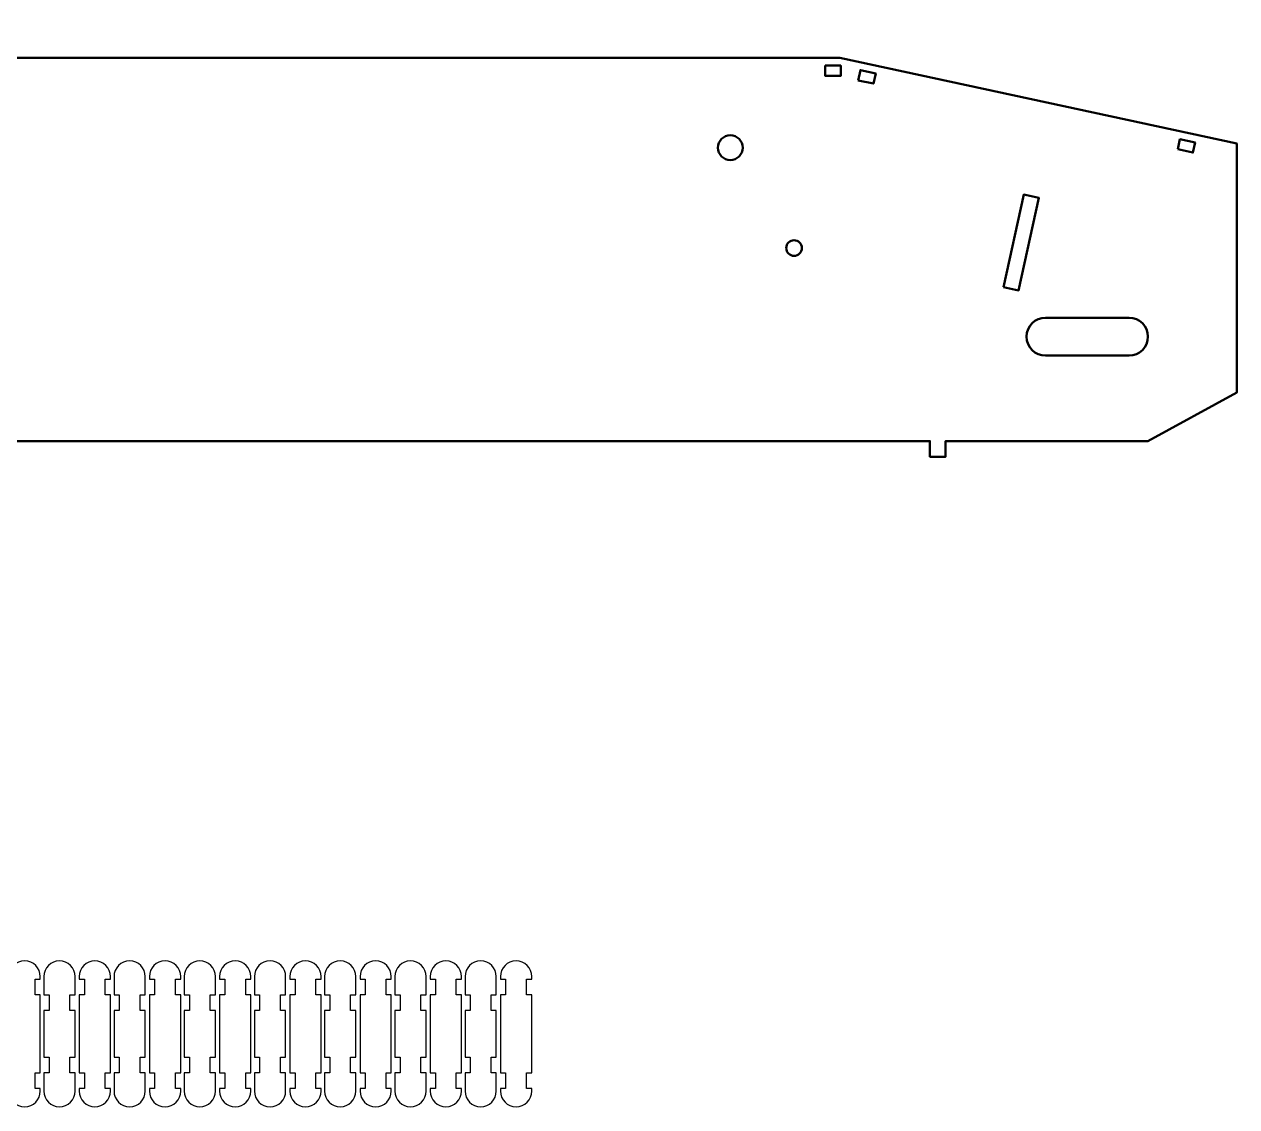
# Model space of a CAD drawing. Header units: inches. Extents: x 1117 to 1992, y -2324 to -585.
# Drawn here: x 1668.3 to 1901.1, y -2144.2 to -1936.3 of the extents above; entities that cross this region are included whole.
import ezdxf

# ---------------------------------------------------------------- set-up
doc = ezdxf.new("R2010")
doc.units = ezdxf.units.IN
doc.header["$MEASUREMENT"] = 0
doc.layers.add('Layer 1', color=7, linetype='Continuous')

# ---------------------------------------------------------------- blocks, each defined once
blk = doc.blocks.new('block 238')
at = {"layer": 'Layer 1', "color": 18, "lineweight": 50, "true_color": 0x010101}
for points in [[(1822.07, -1944.23), (1825.07, -1944.23), (1825.07, -1946.22), (1822.07, -1946.22), (1822.07, -1944.23)], [(1828.4, -1947.07), (1828.82, -1945.11), (1831.76, -1945.75), (1831.33, -1947.7), (1828.4, -1947.07)], [(1889.75, -1960.32), (1890.17, -1958.39), (1893.1, -1959.02), (1892.68, -1960.95), (1889.75, -1960.32)], [(1856.3, -1986.79), (1860.18, -1969), (1863.09, -1969.63), (1859.21, -1987.43), (1856.3, -1986.79)]]:
    blk.add_lwpolyline(points, dxfattribs=at)
for points, knots in [([(1545.09, -1997.97), (1545.09, -1997.97), (1563.48, -2016.36), (1563.48, -2016.36), (1563.48, -2016.36), (1634.92, -2016.36), (1634.92, -2016.36), (1634.92, -2016.36), (1634.92, -2019.36), (1634.92, -2019.36), (1634.92, -2019.36), (1637.92, -2019.36), (1637.92, -2019.36), (1637.92, -2019.36), (1637.92, -2016.36), (1637.92, -2016.36), (1637.92, -2016.36), (1842.19, -2016.35), (1842.19, -2016.35), (1842.19, -2016.35), (1842.19, -2019.36), (1842.19, -2019.36), (1842.19, -2019.36), (1845.19, -2019.36), (1845.19, -2019.36), (1845.19, -2019.36), (1845.19, -2016.35), (1845.19, -2016.35), (1845.19, -2016.35), (1884.05, -2016.35), (1884.05, -2016.35), (1884.05, -2016.35), (1901.09, -2007.05), (1901.09, -2007.05), (1901.09, -2007.05), (1901.09, -1959.22), (1901.09, -1959.22), (1901.09, -1959.22), (1824.91, -1942.73), (1824.91, -1942.73), (1824.91, -1942.73), (1618.24, -1942.73), (1618.24, -1942.73), (1618.24, -1942.73), (1618.24, -1939.72), (1618.24, -1939.72), (1618.24, -1939.72), (1591.68, -1939.72), (1591.68, -1939.72), (1591.68, -1939.72), (1591.68, -1936.72), (1591.68, -1936.72), (1591.68, -1936.72), (1586.17, -1936.72), (1586.17, -1936.72), (1585.91, -1936.46), (1585.54, -1936.29), (1585.14, -1936.29), (1584.33, -1936.29), (1583.68, -1936.94), (1583.68, -1937.75), (1583.68, -1938.53), (1584.29, -1939.17), (1585.07, -1939.2), (1585.07, -1939.2), (1585.77, -1939.4), (1585.77, -1939.4), (1585.77, -1939.4), (1580.1, -1958.39), (1580.1, -1958.39), (1580.1, -1958.39), (1545.09, -1997.97), (1545.09, -1997.97)], [0, 0, 0, 0, 1, 1, 1, 2, 2, 2, 3, 3, 3, 4, 4, 4, 5, 5, 5, 6, 6, 6, 7, 7, 7, 8, 8, 8, 9, 9, 9, 10, 10, 10, 11, 11, 11, 12, 12, 12, 13, 13, 13, 14, 14, 14, 15, 15, 15, 16, 16, 16, 17, 17, 17, 18, 18, 18, 19, 19, 19, 20, 20, 20, 21, 21, 21, 22, 22, 22, 23, 23, 23, 24, 24, 24, 24]), ([(1801.47, -1960.01), (1801.47, -1958.7), (1802.54, -1957.63), (1803.85, -1957.63), (1805.16, -1957.63), (1806.23, -1958.7), (1806.23, -1960.01), (1806.23, -1961.32), (1805.16, -1962.39), (1803.85, -1962.39), (1802.54, -1962.39), (1801.47, -1961.32), (1801.47, -1960.01)], [0, 0, 0, 0, 1, 1, 1, 2, 2, 2, 3, 3, 3, 4, 4, 4, 4]), ([(1814.59, -1979.28), (1814.59, -1978.45), (1815.26, -1977.78), (1816.09, -1977.78), (1816.91, -1977.78), (1817.59, -1978.45), (1817.59, -1979.28), (1817.59, -1980.11), (1816.91, -1980.78), (1816.09, -1980.78), (1815.26, -1980.78), (1814.59, -1980.11), (1814.59, -1979.28)], [0, 0, 0, 0, 1, 1, 1, 2, 2, 2, 3, 3, 3, 4, 4, 4, 4]), ([(1860.73, -1996.3), (1860.73, -1994.29), (1862.36, -1992.66), (1864.37, -1992.66), (1864.37, -1992.66), (1880.4, -1992.66), (1880.4, -1992.66), (1882.41, -1992.66), (1884.04, -1994.29), (1884.04, -1996.3), (1884.04, -1998.32), (1882.41, -1999.95), (1880.4, -1999.95), (1880.4, -1999.95), (1864.37, -1999.95), (1864.37, -1999.95), (1862.36, -1999.95), (1860.73, -1998.32), (1860.73, -1996.3)], [0, 0, 0, 0, 1, 1, 1, 2, 2, 2, 3, 3, 3, 4, 4, 4, 5, 5, 5, 6, 6, 6, 6])]:
    blk.add_open_spline(points, degree=3, knots=knots, dxfattribs=at)

msp = doc.modelspace()

# ---------------------------------------------------------------- linework, layer by layer
at = {"layer": 'Layer 1', "color": 18, "lineweight": 30, "true_color": 0x010101}
for points in [[(1665.35, -2141.23), (1665.35, -2141.23), (1665.35, -2140.73), (1665.35, -2140.73), (1665.35, -2140.73), (1666.35, -2140.73), (1666.35, -2140.73), (1666.35, -2140.73), (1666.35, -2137.73), (1666.35, -2137.73), (1666.35, -2137.73), (1665.35, -2137.73), (1665.35, -2137.73), (1665.35, -2137.73), (1665.35, -2122.74), (1665.35, -2122.74), (1665.35, -2122.74), (1666.35, -2122.74), (1666.35, -2122.74), (1666.35, -2122.74), (1666.35, -2119.73), (1666.35, -2119.73), (1666.35, -2119.73), (1665.35, -2119.73), (1665.35, -2119.73), (1665.35, -2119.73), (1665.35, -2119.23), (1665.35, -2119.23), (1665.35, -2117.58), (1666.69, -2116.23), (1668.35, -2116.23), (1670.01, -2116.23), (1671.35, -2117.58), (1671.35, -2119.23), (1671.35, -2119.23), (1671.35, -2119.73), (1671.35, -2119.73), (1671.35, -2119.73), (1670.35, -2119.73), (1670.35, -2119.73), (1670.35, -2119.73), (1670.35, -2122.74), (1670.35, -2122.74), (1670.35, -2122.74), (1671.35, -2122.74), (1671.35, -2122.74), (1671.35, -2122.74), (1671.35, -2137.74), (1671.35, -2137.74), (1671.35, -2137.74), (1670.35, -2137.74), (1670.35, -2137.74), (1670.35, -2137.74), (1670.35, -2140.74), (1670.35, -2140.74), (1670.35, -2140.74), (1671.35, -2140.74), (1671.35, -2140.74), (1671.35, -2140.74), (1671.35, -2141.23), (1671.35, -2141.23), (1671.35, -2142.89), (1670.01, -2144.23), (1668.35, -2144.23), (1666.69, -2144.23), (1665.35, -2142.89), (1665.35, -2141.23)], [(1672.03, -2141.23), (1672.03, -2141.23), (1672.03, -2137.73), (1672.03, -2137.73), (1672.03, -2137.73), (1673.03, -2137.73), (1673.03, -2137.73), (1673.03, -2137.73), (1673.03, -2134.73), (1673.03, -2134.73), (1673.03, -2134.73), (1672.03, -2134.73), (1672.03, -2134.73), (1672.03, -2134.73), (1672.03, -2125.73), (1672.03, -2125.73), (1672.03, -2125.73), (1673.03, -2125.73), (1673.03, -2125.73), (1673.03, -2125.73), (1673.03, -2122.73), (1673.03, -2122.73), (1673.03, -2122.73), (1672.03, -2122.73), (1672.03, -2122.73), (1672.03, -2122.73), (1672.03, -2119.23), (1672.03, -2119.23), (1672.03, -2117.58), (1673.37, -2116.23), (1675.03, -2116.23), (1676.69, -2116.23), (1678.03, -2117.58), (1678.03, -2119.23), (1678.03, -2119.23), (1678.03, -2122.73), (1678.03, -2122.73), (1678.03, -2122.73), (1677.03, -2122.73), (1677.03, -2122.73), (1677.03, -2122.73), (1677.03, -2125.73), (1677.03, -2125.73), (1677.03, -2125.73), (1678.03, -2125.73), (1678.03, -2125.73), (1678.03, -2125.73), (1678.03, -2134.73), (1678.03, -2134.73), (1678.03, -2134.73), (1677.03, -2134.73), (1677.03, -2134.73), (1677.03, -2134.73), (1677.03, -2137.73), (1677.03, -2137.73), (1677.03, -2137.73), (1678.03, -2137.73), (1678.03, -2137.73), (1678.03, -2137.73), (1678.03, -2141.23), (1678.03, -2141.23), (1678.03, -2142.89), (1676.69, -2144.23), (1675.03, -2144.23), (1673.37, -2144.23), (1672.03, -2142.89), (1672.03, -2141.23)], [(1678.83, -2141.23), (1678.83, -2141.23), (1678.83, -2140.73), (1678.83, -2140.73), (1678.83, -2140.73), (1679.83, -2140.73), (1679.83, -2140.73), (1679.83, -2140.73), (1679.83, -2137.73), (1679.83, -2137.73), (1679.83, -2137.73), (1678.83, -2137.73), (1678.83, -2137.73), (1678.83, -2137.73), (1678.83, -2122.74), (1678.83, -2122.74), (1678.83, -2122.74), (1679.83, -2122.74), (1679.83, -2122.74), (1679.83, -2122.74), (1679.83, -2119.73), (1679.83, -2119.73), (1679.83, -2119.73), (1678.83, -2119.73), (1678.83, -2119.73), (1678.83, -2119.73), (1678.83, -2119.23), (1678.83, -2119.23), (1678.83, -2117.58), (1680.18, -2116.23), (1681.83, -2116.23), (1683.49, -2116.23), (1684.83, -2117.58), (1684.83, -2119.23), (1684.83, -2119.23), (1684.83, -2119.73), (1684.83, -2119.73), (1684.83, -2119.73), (1683.83, -2119.73), (1683.83, -2119.73), (1683.83, -2119.73), (1683.83, -2122.74), (1683.83, -2122.74), (1683.83, -2122.74), (1684.83, -2122.74), (1684.83, -2122.74), (1684.83, -2122.74), (1684.83, -2137.74), (1684.83, -2137.74), (1684.83, -2137.74), (1683.83, -2137.74), (1683.83, -2137.74), (1683.83, -2137.74), (1683.83, -2140.74), (1683.83, -2140.74), (1683.83, -2140.74), (1684.83, -2140.74), (1684.83, -2140.74), (1684.83, -2140.74), (1684.83, -2141.23), (1684.83, -2141.23), (1684.83, -2142.89), (1683.49, -2144.23), (1681.83, -2144.23), (1680.18, -2144.23), (1678.83, -2142.89), (1678.83, -2141.23)], [(1685.51, -2141.23), (1685.51, -2141.23), (1685.51, -2137.73), (1685.51, -2137.73), (1685.51, -2137.73), (1686.51, -2137.73), (1686.51, -2137.73), (1686.51, -2137.73), (1686.51, -2134.73), (1686.51, -2134.73), (1686.51, -2134.73), (1685.51, -2134.73), (1685.51, -2134.73), (1685.51, -2134.73), (1685.51, -2125.73), (1685.51, -2125.73), (1685.51, -2125.73), (1686.51, -2125.73), (1686.51, -2125.73), (1686.51, -2125.73), (1686.51, -2122.73), (1686.51, -2122.73), (1686.51, -2122.73), (1685.51, -2122.73), (1685.51, -2122.73), (1685.51, -2122.73), (1685.51, -2119.23), (1685.51, -2119.23), (1685.51, -2117.58), (1686.85, -2116.23), (1688.51, -2116.23), (1690.17, -2116.23), (1691.51, -2117.58), (1691.51, -2119.23), (1691.51, -2119.23), (1691.51, -2122.73), (1691.51, -2122.73), (1691.51, -2122.73), (1690.51, -2122.73), (1690.51, -2122.73), (1690.51, -2122.73), (1690.51, -2125.73), (1690.51, -2125.73), (1690.51, -2125.73), (1691.51, -2125.73), (1691.51, -2125.73), (1691.51, -2125.73), (1691.51, -2134.73), (1691.51, -2134.73), (1691.51, -2134.73), (1690.51, -2134.73), (1690.51, -2134.73), (1690.51, -2134.73), (1690.51, -2137.73), (1690.51, -2137.73), (1690.51, -2137.73), (1691.51, -2137.73), (1691.51, -2137.73), (1691.51, -2137.73), (1691.51, -2141.23), (1691.51, -2141.23), (1691.51, -2142.89), (1690.17, -2144.23), (1688.51, -2144.23), (1686.85, -2144.23), (1685.51, -2142.89), (1685.51, -2141.23)], [(1692.31, -2141.23), (1692.31, -2141.23), (1692.31, -2140.73), (1692.31, -2140.73), (1692.31, -2140.73), (1693.31, -2140.73), (1693.31, -2140.73), (1693.31, -2140.73), (1693.31, -2137.73), (1693.31, -2137.73), (1693.31, -2137.73), (1692.31, -2137.73), (1692.31, -2137.73), (1692.31, -2137.73), (1692.31, -2122.74), (1692.31, -2122.74), (1692.31, -2122.74), (1693.31, -2122.74), (1693.31, -2122.74), (1693.31, -2122.74), (1693.31, -2119.73), (1693.31, -2119.73), (1693.31, -2119.73), (1692.31, -2119.73), (1692.31, -2119.73), (1692.31, -2119.73), (1692.31, -2119.23), (1692.31, -2119.23), (1692.31, -2117.58), (1693.65, -2116.23), (1695.31, -2116.23), (1696.97, -2116.23), (1698.31, -2117.58), (1698.31, -2119.23), (1698.31, -2119.23), (1698.31, -2119.73), (1698.31, -2119.73), (1698.31, -2119.73), (1697.31, -2119.73), (1697.31, -2119.73), (1697.31, -2119.73), (1697.31, -2122.74), (1697.31, -2122.74), (1697.31, -2122.74), (1698.31, -2122.74), (1698.31, -2122.74), (1698.31, -2122.74), (1698.31, -2137.74), (1698.31, -2137.74), (1698.31, -2137.74), (1697.31, -2137.74), (1697.31, -2137.74), (1697.31, -2137.74), (1697.31, -2140.74), (1697.31, -2140.74), (1697.31, -2140.74), (1698.31, -2140.74), (1698.31, -2140.74), (1698.31, -2140.74), (1698.31, -2141.23), (1698.31, -2141.23), (1698.31, -2142.89), (1696.97, -2144.23), (1695.31, -2144.23), (1693.65, -2144.23), (1692.31, -2142.89), (1692.31, -2141.23)], [(1698.99, -2141.23), (1698.99, -2141.23), (1698.99, -2137.73), (1698.99, -2137.73), (1698.99, -2137.73), (1699.99, -2137.73), (1699.99, -2137.73), (1699.99, -2137.73), (1699.99, -2134.73), (1699.99, -2134.73), (1699.99, -2134.73), (1698.99, -2134.73), (1698.99, -2134.73), (1698.99, -2134.73), (1698.99, -2125.73), (1698.99, -2125.73), (1698.99, -2125.73), (1699.99, -2125.73), (1699.99, -2125.73), (1699.99, -2125.73), (1699.99, -2122.73), (1699.99, -2122.73), (1699.99, -2122.73), (1698.99, -2122.73), (1698.99, -2122.73), (1698.99, -2122.73), (1698.99, -2119.23), (1698.99, -2119.23), (1698.99, -2117.58), (1700.33, -2116.23), (1701.99, -2116.23), (1703.65, -2116.23), (1704.99, -2117.58), (1704.99, -2119.23), (1704.99, -2119.23), (1704.99, -2122.73), (1704.99, -2122.73), (1704.99, -2122.73), (1703.99, -2122.73), (1703.99, -2122.73), (1703.99, -2122.73), (1703.99, -2125.73), (1703.99, -2125.73), (1703.99, -2125.73), (1704.99, -2125.73), (1704.99, -2125.73), (1704.99, -2125.73), (1704.99, -2134.73), (1704.99, -2134.73), (1704.99, -2134.73), (1703.99, -2134.73), (1703.99, -2134.73), (1703.99, -2134.73), (1703.99, -2137.73), (1703.99, -2137.73), (1703.99, -2137.73), (1704.99, -2137.73), (1704.99, -2137.73), (1704.99, -2137.73), (1704.99, -2141.23), (1704.99, -2141.23), (1704.99, -2142.89), (1703.65, -2144.23), (1701.99, -2144.23), (1700.33, -2144.23), (1698.99, -2142.89), (1698.99, -2141.23)], [(1705.79, -2141.23), (1705.79, -2141.23), (1705.79, -2140.73), (1705.79, -2140.73), (1705.79, -2140.73), (1706.79, -2140.73), (1706.79, -2140.73), (1706.79, -2140.73), (1706.79, -2137.73), (1706.79, -2137.73), (1706.79, -2137.73), (1705.79, -2137.73), (1705.79, -2137.73), (1705.79, -2137.73), (1705.79, -2122.74), (1705.79, -2122.74), (1705.79, -2122.74), (1706.79, -2122.74), (1706.79, -2122.74), (1706.79, -2122.74), (1706.79, -2119.73), (1706.79, -2119.73), (1706.79, -2119.73), (1705.79, -2119.73), (1705.79, -2119.73), (1705.79, -2119.73), (1705.79, -2119.23), (1705.79, -2119.23), (1705.79, -2117.58), (1707.13, -2116.23), (1708.79, -2116.23), (1710.45, -2116.23), (1711.79, -2117.58), (1711.79, -2119.23), (1711.79, -2119.23), (1711.79, -2119.73), (1711.79, -2119.73), (1711.79, -2119.73), (1710.79, -2119.73), (1710.79, -2119.73), (1710.79, -2119.73), (1710.79, -2122.74), (1710.79, -2122.74), (1710.79, -2122.74), (1711.79, -2122.74), (1711.79, -2122.74), (1711.79, -2122.74), (1711.79, -2137.74), (1711.79, -2137.74), (1711.79, -2137.74), (1710.79, -2137.74), (1710.79, -2137.74), (1710.79, -2137.74), (1710.79, -2140.74), (1710.79, -2140.74), (1710.79, -2140.74), (1711.79, -2140.74), (1711.79, -2140.74), (1711.79, -2140.74), (1711.79, -2141.23), (1711.79, -2141.23), (1711.79, -2142.89), (1710.45, -2144.23), (1708.79, -2144.23), (1707.13, -2144.23), (1705.79, -2142.89), (1705.79, -2141.23)], [(1712.47, -2141.23), (1712.47, -2141.23), (1712.47, -2137.73), (1712.47, -2137.73), (1712.47, -2137.73), (1713.47, -2137.73), (1713.47, -2137.73), (1713.47, -2137.73), (1713.47, -2134.73), (1713.47, -2134.73), (1713.47, -2134.73), (1712.47, -2134.73), (1712.47, -2134.73), (1712.47, -2134.73), (1712.47, -2125.73), (1712.47, -2125.73), (1712.47, -2125.73), (1713.47, -2125.73), (1713.47, -2125.73), (1713.47, -2125.73), (1713.47, -2122.73), (1713.47, -2122.73), (1713.47, -2122.73), (1712.47, -2122.73), (1712.47, -2122.73), (1712.47, -2122.73), (1712.47, -2119.23), (1712.47, -2119.23), (1712.47, -2117.58), (1713.81, -2116.23), (1715.47, -2116.23), (1717.13, -2116.23), (1718.47, -2117.58), (1718.47, -2119.23), (1718.47, -2119.23), (1718.47, -2122.73), (1718.47, -2122.73), (1718.47, -2122.73), (1717.47, -2122.73), (1717.47, -2122.73), (1717.47, -2122.73), (1717.47, -2125.73), (1717.47, -2125.73), (1717.47, -2125.73), (1718.47, -2125.73), (1718.47, -2125.73), (1718.47, -2125.73), (1718.47, -2134.73), (1718.47, -2134.73), (1718.47, -2134.73), (1717.47, -2134.73), (1717.47, -2134.73), (1717.47, -2134.73), (1717.47, -2137.73), (1717.47, -2137.73), (1717.47, -2137.73), (1718.47, -2137.73), (1718.47, -2137.73), (1718.47, -2137.73), (1718.47, -2141.23), (1718.47, -2141.23), (1718.47, -2142.89), (1717.13, -2144.23), (1715.47, -2144.23), (1713.81, -2144.23), (1712.47, -2142.89), (1712.47, -2141.23)], [(1719.27, -2141.23), (1719.27, -2141.23), (1719.27, -2140.73), (1719.27, -2140.73), (1719.27, -2140.73), (1720.27, -2140.73), (1720.27, -2140.73), (1720.27, -2140.73), (1720.27, -2137.73), (1720.27, -2137.73), (1720.27, -2137.73), (1719.27, -2137.73), (1719.27, -2137.73), (1719.27, -2137.73), (1719.27, -2122.74), (1719.27, -2122.74), (1719.27, -2122.74), (1720.27, -2122.74), (1720.27, -2122.74), (1720.27, -2122.74), (1720.27, -2119.73), (1720.27, -2119.73), (1720.27, -2119.73), (1719.27, -2119.73), (1719.27, -2119.73), (1719.27, -2119.73), (1719.27, -2119.23), (1719.27, -2119.23), (1719.27, -2117.58), (1720.61, -2116.23), (1722.27, -2116.23), (1723.93, -2116.23), (1725.27, -2117.58), (1725.27, -2119.23), (1725.27, -2119.23), (1725.27, -2119.73), (1725.27, -2119.73), (1725.27, -2119.73), (1724.27, -2119.73), (1724.27, -2119.73), (1724.27, -2119.73), (1724.27, -2122.74), (1724.27, -2122.74), (1724.27, -2122.74), (1725.27, -2122.74), (1725.27, -2122.74), (1725.27, -2122.74), (1725.27, -2137.74), (1725.27, -2137.74), (1725.27, -2137.74), (1724.27, -2137.74), (1724.27, -2137.74), (1724.27, -2137.74), (1724.27, -2140.74), (1724.27, -2140.74), (1724.27, -2140.74), (1725.27, -2140.74), (1725.27, -2140.74), (1725.27, -2140.74), (1725.27, -2141.23), (1725.27, -2141.23), (1725.27, -2142.89), (1723.93, -2144.23), (1722.27, -2144.23), (1720.61, -2144.23), (1719.27, -2142.89), (1719.27, -2141.23)], [(1725.95, -2141.23), (1725.95, -2141.23), (1725.95, -2137.73), (1725.95, -2137.73), (1725.95, -2137.73), (1726.95, -2137.73), (1726.95, -2137.73), (1726.95, -2137.73), (1726.95, -2134.73), (1726.95, -2134.73), (1726.95, -2134.73), (1725.95, -2134.73), (1725.95, -2134.73), (1725.95, -2134.73), (1725.95, -2125.73), (1725.95, -2125.73), (1725.95, -2125.73), (1726.95, -2125.73), (1726.95, -2125.73), (1726.95, -2125.73), (1726.95, -2122.73), (1726.95, -2122.73), (1726.95, -2122.73), (1725.95, -2122.73), (1725.95, -2122.73), (1725.95, -2122.73), (1725.95, -2119.23), (1725.95, -2119.23), (1725.95, -2117.58), (1727.29, -2116.23), (1728.95, -2116.23), (1730.61, -2116.23), (1731.95, -2117.58), (1731.95, -2119.23), (1731.95, -2119.23), (1731.95, -2122.73), (1731.95, -2122.73), (1731.95, -2122.73), (1730.95, -2122.73), (1730.95, -2122.73), (1730.95, -2122.73), (1730.95, -2125.73), (1730.95, -2125.73), (1730.95, -2125.73), (1731.95, -2125.73), (1731.95, -2125.73), (1731.95, -2125.73), (1731.95, -2134.73), (1731.95, -2134.73), (1731.95, -2134.73), (1730.95, -2134.73), (1730.95, -2134.73), (1730.95, -2134.73), (1730.95, -2137.73), (1730.95, -2137.73), (1730.95, -2137.73), (1731.95, -2137.73), (1731.95, -2137.73), (1731.95, -2137.73), (1731.95, -2141.23), (1731.95, -2141.23), (1731.95, -2142.89), (1730.61, -2144.23), (1728.95, -2144.23), (1727.29, -2144.23), (1725.95, -2142.89), (1725.95, -2141.23)], [(1732.75, -2141.23), (1732.75, -2141.23), (1732.75, -2140.73), (1732.75, -2140.73), (1732.75, -2140.73), (1733.75, -2140.73), (1733.75, -2140.73), (1733.75, -2140.73), (1733.75, -2137.73), (1733.75, -2137.73), (1733.75, -2137.73), (1732.75, -2137.73), (1732.75, -2137.73), (1732.75, -2137.73), (1732.75, -2122.74), (1732.75, -2122.74), (1732.75, -2122.74), (1733.75, -2122.74), (1733.75, -2122.74), (1733.75, -2122.74), (1733.75, -2119.73), (1733.75, -2119.73), (1733.75, -2119.73), (1732.75, -2119.73), (1732.75, -2119.73), (1732.75, -2119.73), (1732.75, -2119.23), (1732.75, -2119.23), (1732.75, -2117.58), (1734.09, -2116.23), (1735.75, -2116.23), (1737.41, -2116.23), (1738.75, -2117.58), (1738.75, -2119.23), (1738.75, -2119.23), (1738.75, -2119.73), (1738.75, -2119.73), (1738.75, -2119.73), (1737.75, -2119.73), (1737.75, -2119.73), (1737.75, -2119.73), (1737.75, -2122.74), (1737.75, -2122.74), (1737.75, -2122.74), (1738.75, -2122.74), (1738.75, -2122.74), (1738.75, -2122.74), (1738.75, -2137.74), (1738.75, -2137.74), (1738.75, -2137.74), (1737.75, -2137.74), (1737.75, -2137.74), (1737.75, -2137.74), (1737.75, -2140.74), (1737.75, -2140.74), (1737.75, -2140.74), (1738.75, -2140.74), (1738.75, -2140.74), (1738.75, -2140.74), (1738.75, -2141.23), (1738.75, -2141.23), (1738.75, -2142.89), (1737.41, -2144.23), (1735.75, -2144.23), (1734.09, -2144.23), (1732.75, -2142.89), (1732.75, -2141.23)], [(1739.43, -2141.23), (1739.43, -2141.23), (1739.43, -2137.73), (1739.43, -2137.73), (1739.43, -2137.73), (1740.43, -2137.73), (1740.43, -2137.73), (1740.43, -2137.73), (1740.43, -2134.73), (1740.43, -2134.73), (1740.43, -2134.73), (1739.43, -2134.73), (1739.43, -2134.73), (1739.43, -2134.73), (1739.43, -2125.73), (1739.43, -2125.73), (1739.43, -2125.73), (1740.43, -2125.73), (1740.43, -2125.73), (1740.43, -2125.73), (1740.43, -2122.73), (1740.43, -2122.73), (1740.43, -2122.73), (1739.43, -2122.73), (1739.43, -2122.73), (1739.43, -2122.73), (1739.43, -2119.23), (1739.43, -2119.23), (1739.43, -2117.58), (1740.77, -2116.23), (1742.43, -2116.23), (1744.09, -2116.23), (1745.43, -2117.58), (1745.43, -2119.23), (1745.43, -2119.23), (1745.43, -2122.73), (1745.43, -2122.73), (1745.43, -2122.73), (1744.43, -2122.73), (1744.43, -2122.73), (1744.43, -2122.73), (1744.43, -2125.73), (1744.43, -2125.73), (1744.43, -2125.73), (1745.43, -2125.73), (1745.43, -2125.73), (1745.43, -2125.73), (1745.43, -2134.73), (1745.43, -2134.73), (1745.43, -2134.73), (1744.43, -2134.73), (1744.43, -2134.73), (1744.43, -2134.73), (1744.43, -2137.73), (1744.43, -2137.73), (1744.43, -2137.73), (1745.43, -2137.73), (1745.43, -2137.73), (1745.43, -2137.73), (1745.43, -2141.23), (1745.43, -2141.23), (1745.43, -2142.89), (1744.09, -2144.23), (1742.43, -2144.23), (1740.77, -2144.23), (1739.43, -2142.89), (1739.43, -2141.23)], [(1746.23, -2141.23), (1746.23, -2141.23), (1746.23, -2140.73), (1746.23, -2140.73), (1746.23, -2140.73), (1747.23, -2140.73), (1747.23, -2140.73), (1747.23, -2140.73), (1747.23, -2137.73), (1747.23, -2137.73), (1747.23, -2137.73), (1746.23, -2137.73), (1746.23, -2137.73), (1746.23, -2137.73), (1746.23, -2122.74), (1746.23, -2122.74), (1746.23, -2122.74), (1747.23, -2122.74), (1747.23, -2122.74), (1747.23, -2122.74), (1747.23, -2119.73), (1747.23, -2119.73), (1747.23, -2119.73), (1746.23, -2119.73), (1746.23, -2119.73), (1746.23, -2119.73), (1746.23, -2119.23), (1746.23, -2119.23), (1746.23, -2117.58), (1747.57, -2116.23), (1749.23, -2116.23), (1750.89, -2116.23), (1752.23, -2117.58), (1752.23, -2119.23), (1752.23, -2119.23), (1752.23, -2119.73), (1752.23, -2119.73), (1752.23, -2119.73), (1751.23, -2119.73), (1751.23, -2119.73), (1751.23, -2119.73), (1751.23, -2122.74), (1751.23, -2122.74), (1751.23, -2122.74), (1752.23, -2122.74), (1752.23, -2122.74), (1752.23, -2122.74), (1752.23, -2137.74), (1752.23, -2137.74), (1752.23, -2137.74), (1751.23, -2137.74), (1751.23, -2137.74), (1751.23, -2137.74), (1751.23, -2140.74), (1751.23, -2140.74), (1751.23, -2140.74), (1752.23, -2140.74), (1752.23, -2140.74), (1752.23, -2140.74), (1752.23, -2141.23), (1752.23, -2141.23), (1752.23, -2142.89), (1750.89, -2144.23), (1749.23, -2144.23), (1747.57, -2144.23), (1746.23, -2142.89), (1746.23, -2141.23)], [(1752.91, -2141.23), (1752.91, -2141.23), (1752.91, -2137.73), (1752.91, -2137.73), (1752.91, -2137.73), (1753.91, -2137.73), (1753.91, -2137.73), (1753.91, -2137.73), (1753.91, -2134.73), (1753.91, -2134.73), (1753.91, -2134.73), (1752.91, -2134.73), (1752.91, -2134.73), (1752.91, -2134.73), (1752.91, -2125.73), (1752.91, -2125.73), (1752.91, -2125.73), (1753.91, -2125.73), (1753.91, -2125.73), (1753.91, -2125.73), (1753.91, -2122.73), (1753.91, -2122.73), (1753.91, -2122.73), (1752.91, -2122.73), (1752.91, -2122.73), (1752.91, -2122.73), (1752.91, -2119.23), (1752.91, -2119.23), (1752.91, -2117.58), (1754.25, -2116.23), (1755.91, -2116.23), (1757.57, -2116.23), (1758.91, -2117.58), (1758.91, -2119.23), (1758.91, -2119.23), (1758.91, -2122.73), (1758.91, -2122.73), (1758.91, -2122.73), (1757.91, -2122.73), (1757.91, -2122.73), (1757.91, -2122.73), (1757.91, -2125.73), (1757.91, -2125.73), (1757.91, -2125.73), (1758.91, -2125.73), (1758.91, -2125.73), (1758.91, -2125.73), (1758.91, -2134.73), (1758.91, -2134.73), (1758.91, -2134.73), (1757.91, -2134.73), (1757.91, -2134.73), (1757.91, -2134.73), (1757.91, -2137.73), (1757.91, -2137.73), (1757.91, -2137.73), (1758.91, -2137.73), (1758.91, -2137.73), (1758.91, -2137.73), (1758.91, -2141.23), (1758.91, -2141.23), (1758.91, -2142.89), (1757.57, -2144.23), (1755.91, -2144.23), (1754.25, -2144.23), (1752.91, -2142.89), (1752.91, -2141.23)], [(1759.71, -2141.23), (1759.71, -2141.23), (1759.71, -2140.73), (1759.71, -2140.73), (1759.71, -2140.73), (1760.71, -2140.73), (1760.71, -2140.73), (1760.71, -2140.73), (1760.71, -2137.73), (1760.71, -2137.73), (1760.71, -2137.73), (1759.71, -2137.73), (1759.71, -2137.73), (1759.71, -2137.73), (1759.71, -2122.74), (1759.71, -2122.74), (1759.71, -2122.74), (1760.71, -2122.74), (1760.71, -2122.74), (1760.71, -2122.74), (1760.71, -2119.73), (1760.71, -2119.73), (1760.71, -2119.73), (1759.71, -2119.73), (1759.71, -2119.73), (1759.71, -2119.73), (1759.71, -2119.23), (1759.71, -2119.23), (1759.71, -2117.58), (1761.05, -2116.23), (1762.71, -2116.23), (1764.37, -2116.23), (1765.71, -2117.58), (1765.71, -2119.23), (1765.71, -2119.23), (1765.71, -2119.73), (1765.71, -2119.73), (1765.71, -2119.73), (1764.71, -2119.73), (1764.71, -2119.73), (1764.71, -2119.73), (1764.71, -2122.74), (1764.71, -2122.74), (1764.71, -2122.74), (1765.71, -2122.74), (1765.71, -2122.74), (1765.71, -2122.74), (1765.71, -2137.74), (1765.71, -2137.74), (1765.71, -2137.74), (1764.71, -2137.74), (1764.71, -2137.74), (1764.71, -2137.74), (1764.71, -2140.74), (1764.71, -2140.74), (1764.71, -2140.74), (1765.71, -2140.74), (1765.71, -2140.74), (1765.71, -2140.74), (1765.71, -2141.23), (1765.71, -2141.23), (1765.71, -2142.89), (1764.37, -2144.23), (1762.71, -2144.23), (1761.05, -2144.23), (1759.71, -2142.89), (1759.71, -2141.23)]]:
    msp.add_open_spline(points, degree=3, knots=[0, 0, 0, 0, 1, 1, 1, 2, 2, 2, 3, 3, 3, 4, 4, 4, 5, 5, 5, 6, 6, 6, 7, 7, 7, 8, 8, 8, 9, 9, 9, 10, 10, 10, 11, 11, 11, 12, 12, 12, 13, 13, 13, 14, 14, 14, 15, 15, 15, 16, 16, 16, 17, 17, 17, 18, 18, 18, 19, 19, 19, 20, 20, 20, 21, 21, 21, 22, 22, 22, 22], dxfattribs=at)

# ---------------------------------------------------------------- block references
at = {"layer": 'Layer 1'}
msp.add_blockref('block 238', (0, 0), dxfattribs=at)

doc.saveas('drawing.dxf')
